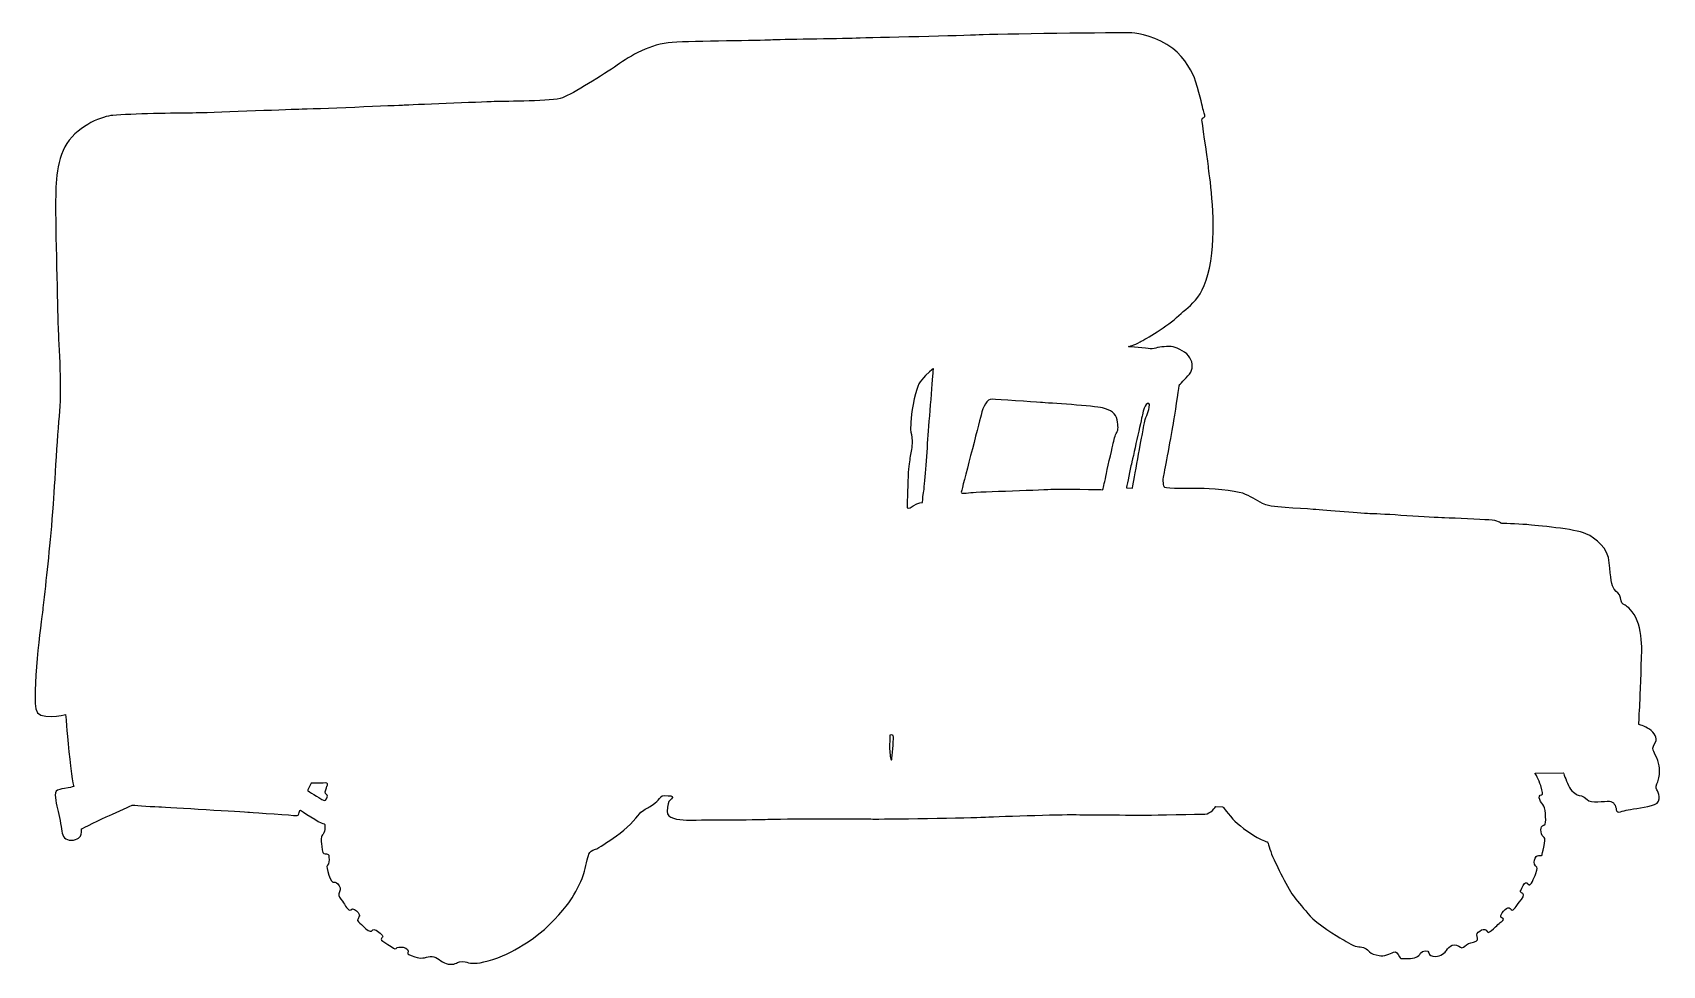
# Model space of a CAD drawing. Header units: centimetres. Extents: x -7.2 to 7.2, y -4.1 to 4.1.
import ezdxf

# ---------------------------------------------------------------- set-up
doc = ezdxf.new("R2010")
doc.units = ezdxf.units.CM
doc.header["$MEASUREMENT"] = 0
doc.layers.add('Camada 1', color=7, linetype='Continuous')

msp = doc.modelspace()

# ---------------------------------------------------------------- linework, layer by layer
at = {"layer": 'Camada 1'}
msp.add_open_spline([(2.68245, 1.32875), (2.70997, 1.32647), (2.73288, 1.33333), (2.74664, 1.33796), (2.74664, 1.33796), (2.76042, 1.34256), (2.84528, 1.35399), (2.88655, 1.34484), (2.88655, 1.34484), (2.92783, 1.33563), (3.00813, 1.29669), (3.03564, 1.24848), (3.03564, 1.24848), (3.06318, 1.20033), (3.06546, 1.14527), (3.03106, 1.10396), (3.03106, 1.10396), (2.99661, 1.06266), (2.94158, 1.00763), (2.94158, 1.00763), (2.94158, 1.00763), (2.94158, 1.00763), (2.91406, 0.81493), (2.89345, 0.69111), (2.89345, 0.69111), (2.87279, 0.56721), (2.81318, 0.24613), (2.80399, 0.20481), (2.80399, 0.20481), (2.7948, 0.16349), (2.79939, 0.10615), (2.81317, 0.09699), (2.81317, 0.09699), (2.82695, 0.08783), (3.05627, 0.08781), (3.12736, 0.09011), (3.12736, 0.09011), (3.19848, 0.09241), (3.437, 0.06947), (3.50349, 0.04653), (3.50349, 0.04653), (3.57006, 0.02359), (3.62279, -0.01081), (3.67782, -0.0452), (3.67782, -0.0452), (3.73285, -0.07965), (4.01035, -0.0865), (4.12735, -0.09571), (4.12735, -0.09571), (4.24435, -0.10486), (4.57225, -0.13468), (4.64567, -0.13468), (4.64567, -0.13468), (4.71909, -0.13468), (5.18695, -0.16908), (5.29014, -0.1714), (5.29014, -0.1714), (5.39335, -0.17365), (5.60436, -0.18741), (5.68461, -0.18971), (5.68461, -0.18971), (5.76491, -0.19201), (5.79237, -0.21953), (5.79237, -0.21953), (5.79237, -0.21953), (5.79237, -0.21953), (5.93461, -0.22416), (6.01944, -0.23101), (6.01944, -0.23101), (6.10432, -0.23792), (6.45066, -0.27001), (6.54239, -0.31131), (6.54239, -0.31131), (6.63415, -0.35261), (6.73964, -0.43746), (6.75109, -0.57052), (6.75109, -0.57052), (6.76257, -0.70353), (6.77175, -0.77467), (6.79467, -0.80446), (6.79467, -0.80446), (6.81761, -0.83428), (6.84055, -0.83655), (6.8497, -0.88013), (6.8497, -0.88013), (6.85891, -0.92371), (6.85891, -0.93519), (6.891, -0.94667), (6.891, -0.94667), (6.9082, -0.95281), (6.96429, -0.99845), (6.99911, -1.08415), (6.99911, -1.08415), (7.02919, -1.15842), (7.03996, -1.26809), (7.03782, -1.3458), (7.03782, -1.3458), (7.03322, -1.51323), (7.02636, -1.7449), (7.02176, -1.81829), (7.02176, -1.81829), (7.01716, -1.89169), (7.01258, -2.00405), (7.01258, -2.00405), (7.01258, -2.00405), (7.01258, -2.00405), (7.06304, -2.01556), (7.10664, -2.04538), (7.10664, -2.04538), (7.15019, -2.07523), (7.17773, -2.12798), (7.16398, -2.1555), (7.16398, -2.1555), (7.1502, -2.18302), (7.12726, -2.20823), (7.13877, -2.23117), (7.13877, -2.23117), (7.15023, -2.25411), (7.1938, -2.33896), (7.19608, -2.39172), (7.19608, -2.39172), (7.19838, -2.4445), (7.1892, -2.48578), (7.18007, -2.51099), (7.18007, -2.51099), (7.17084, -2.5362), (7.15708, -2.56605), (7.17084, -2.58211), (7.17084, -2.58211), (7.18462, -2.59817), (7.22132, -2.68532), (7.15256, -2.71284), (7.15256, -2.71284), (7.08372, -2.74036), (6.96447, -2.75187), (6.91856, -2.75872), (6.91856, -2.75872), (6.87271, -2.7656), (6.81767, -2.80002), (6.8131, -2.76102), (6.8131, -2.76102), (6.8085, -2.72202), (6.79016, -2.68532), (6.75113, -2.68302), (6.75113, -2.68302), (6.71216, -2.68074), (6.58373, -2.70599), (6.55391, -2.66924), (6.55391, -2.66924), (6.52412, -2.63257), (6.47895, -2.63101), (6.47596, -2.63027), (6.47596, -2.63027), (6.4553, -2.62567), (6.40942, -2.59124), (6.38878, -2.54312), (6.38878, -2.54312), (6.36814, -2.49491), (6.3429, -2.43072), (6.3429, -2.43072), (6.3429, -2.43072), (6.3429, -2.43072), (6.09295, -2.4353), (6.09295, -2.4353), (6.09295, -2.4353), (6.09295, -2.4353), (6.1265, -2.49465), (6.14338, -2.54542), (6.14338, -2.54542), (6.16172, -2.60045), (6.16632, -2.62567), (6.15029, -2.62567), (6.15029, -2.62567), (6.13423, -2.62567), (6.12508, -2.64633), (6.13423, -2.66922), (6.13423, -2.66922), (6.14341, -2.69216), (6.16175, -2.70825), (6.17095, -2.72658), (6.17095, -2.72658), (6.18013, -2.74494), (6.18696, -2.78164), (6.18696, -2.82067), (6.18696, -2.82067), (6.18696, -2.85964), (6.19156, -2.88949), (6.17095, -2.89634), (6.17095, -2.89634), (6.15031, -2.90322), (6.14341, -2.91235), (6.14568, -2.93762), (6.14568, -2.93762), (6.14801, -2.96289), (6.14801, -2.98808), (6.16404, -2.99728), (6.16404, -2.99728), (6.1801, -3.00646), (6.18468, -3.01562), (6.17782, -3.05919), (6.17782, -3.05919), (6.17094, -3.10277), (6.15946, -3.13949), (6.15718, -3.15328), (6.15718, -3.15328), (6.15488, -3.16706), (6.1503, -3.16476), (6.13424, -3.16476), (6.13424, -3.16476), (6.11818, -3.16476), (6.10672, -3.16246), (6.09527, -3.18765), (6.09527, -3.18765), (6.08379, -3.21292), (6.07921, -3.23816), (6.09757, -3.25649), (6.09757, -3.25649), (6.11588, -3.27483), (6.11815, -3.27713), (6.09985, -3.32303), (6.09985, -3.32303), (6.08151, -3.36891), (6.0563, -3.43543), (6.04021, -3.42394), (6.04021, -3.42394), (6.02418, -3.41248), (6.01269, -3.39642), (5.99893, -3.41248), (5.99893, -3.41248), (5.98515, -3.42849), (5.96218, -3.4836), (5.96218, -3.4836), (5.96218, -3.4836), (5.96218, -3.4836), (5.9599, -3.48818), (5.97369, -3.49506), (5.97369, -3.49506), (5.98745, -3.50194), (6.00578, -3.518), (5.97369, -3.55472), (5.97369, -3.55472), (5.9416, -3.59139), (5.92784, -3.61436), (5.91633, -3.62812), (5.91633, -3.62812), (5.90487, -3.64188), (5.89114, -3.66021), (5.88193, -3.64415), (5.88193, -3.64415), (5.87278, -3.62812), (5.85672, -3.62579), (5.84065, -3.63494), (5.84065, -3.63494), (5.82459, -3.64415), (5.79935, -3.66936), (5.79477, -3.68542), (5.79477, -3.68542), (5.79019, -3.70148), (5.78099, -3.71294), (5.79937, -3.71751), (5.79937, -3.71751), (5.81775, -3.72208), (5.81543, -3.74275), (5.79937, -3.7496), (5.79937, -3.7496), (5.78331, -3.75653), (5.74664, -3.79548), (5.72367, -3.81617), (5.72367, -3.81617), (5.70076, -3.83678), (5.67554, -3.85747), (5.66864, -3.83908), (5.66864, -3.83908), (5.66179, -3.82072), (5.63885, -3.81387), (5.61821, -3.8253), (5.61821, -3.8253), (5.59755, -3.83678), (5.57463, -3.85282), (5.57691, -3.86888), (5.57691, -3.86888), (5.57919, -3.88494), (5.59525, -3.91018), (5.57, -3.92391), (5.57, -3.92391), (5.54479, -3.93769), (5.50348, -3.93997), (5.48512, -3.95606), (5.48512, -3.95606), (5.46681, -3.97209), (5.44845, -3.99276), (5.43239, -3.979), (5.43239, -3.979), (5.41636, -3.96522), (5.38199, -3.95143), (5.35899, -3.96064), (5.35899, -3.96064), (5.3361, -3.96982), (5.31771, -3.98818), (5.30859, -4.00652), (5.30859, -4.00652), (5.29938, -4.02483), (5.25353, -4.06158), (5.21453, -4.05928), (5.21453, -4.05928), (5.17553, -4.05698), (5.15492, -4.05235), (5.15259, -4.02716), (5.15259, -4.02716), (5.15029, -4.00195), (5.09295, -4.00425), (5.07919, -4.03176), (5.07919, -4.03176), (5.06543, -4.05928), (5.01958, -4.08219), (4.97373, -4.07761), (4.97373, -4.07761), (4.92788, -4.07301), (4.90494, -4.09137), (4.89118, -4.06383), (4.89118, -4.06383), (4.8774, -4.03631), (4.86364, -4.00877), (4.8384, -4.0225), (4.8384, -4.0225), (4.81319, -4.03628), (4.75125, -4.06155), (4.71225, -4.05232), (4.71225, -4.05232), (4.67325, -4.04317), (4.64116, -4.04086), (4.62512, -4.01795), (4.62512, -4.01795), (4.60909, -3.99498), (4.56548, -3.97207), (4.53106, -3.9744), (4.53106, -3.9744), (4.49669, -3.97665), (4.4233, -3.92852), (4.3843, -3.90783), (4.3843, -3.90783), (4.34525, -3.88722), (4.15263, -3.76331), (4.0999, -3.70143), (4.0999, -3.70143), (4.04717, -3.63946), (3.99669, -3.58213), (3.95769, -3.53167), (3.95769, -3.53167), (3.91872, -3.48121), (3.79029, -3.22888), (3.76735, -3.17382), (3.76735, -3.17382), (3.74441, -3.11879), (3.7238, -3.04539), (3.7238, -3.04539), (3.7238, -3.04539), (3.7238, -3.04539), (3.68062, -3.03306), (3.63233, -3.00525), (3.63233, -3.00525), (3.55579, -2.96093), (3.45585, -2.8877), (3.41646, -2.84121), (3.41646, -2.84121), (3.35222, -2.76554), (3.327, -2.73345), (3.327, -2.73345), (3.327, -2.73345), (3.327, -2.73345), (3.26506, -2.73115), (3.26506, -2.73115), (3.26506, -2.73115), (3.26506, -2.73115), (3.21693, -2.79767), (3.16873, -2.79767), (3.16873, -2.79767), (3.1206, -2.79767), (2.70314, -2.80685), (2.66417, -2.80685), (2.66417, -2.80685), (2.6252, -2.80685), (2.10227, -2.80457), (2.00594, -2.80227), (2.00594, -2.80227), (1.90961, -2.79997), (1.27201, -2.82063), (1.20552, -2.82521), (1.20552, -2.82521), (1.13898, -2.82979), (0.27665, -2.84355), (0.22616, -2.84122), (0.22616, -2.84122), (0.1757, -2.83894), (-0.61781, -2.83894), (-0.70499, -2.84355), (-0.70499, -2.84355), (-0.79214, -2.84815), (-1.34944, -2.85046), (-1.42519, -2.85046), (-1.42519, -2.85046), (-1.50083, -2.85046), (-1.60177, -2.8344), (-1.59722, -2.77476), (-1.59722, -2.77476), (-1.59259, -2.7151), (-1.58796, -2.68758), (-1.56968, -2.67385), (-1.56968, -2.67385), (-1.55134, -2.66007), (-1.53756, -2.6417), (-1.56275, -2.63713), (-1.56275, -2.63713), (-1.58796, -2.63255), (-1.64993, -2.63025), (-1.65226, -2.64404), (-1.65226, -2.64404), (-1.65454, -2.6578), (-1.71645, -2.71283), (-1.74627, -2.73119), (-1.74627, -2.73119), (-1.77609, -2.74955), (-1.80824, -2.7541), (-1.84033, -2.79543), (-1.84033, -2.79543), (-1.87242, -2.83676), (-1.9596, -2.93304), (-2.04446, -2.9904), (-2.04446, -2.9904), (-2.12931, -3.04774), (-2.20043, -3.10047), (-2.2325, -3.1097), (-2.2325, -3.1097), (-2.26459, -3.11885), (-2.28065, -3.13028), (-2.28986, -3.15325), (-2.28986, -3.15325), (-2.29904, -3.17616), (-2.31963, -3.2748), (-2.33341, -3.32298), (-2.33341, -3.32298), (-2.34719, -3.37113), (-2.39535, -3.47207), (-2.43895, -3.54089), (-2.43895, -3.54089), (-2.46099, -3.57571), (-2.55574, -3.70633), (-2.68446, -3.82055), (-2.68446, -3.82055), (-2.81032, -3.93252), (-2.9564, -4.00547), (-2.98934, -4.02483), (-2.98934, -4.02483), (-3.05588, -4.06386), (-3.22789, -4.11661), (-3.27832, -4.11892), (-3.27832, -4.11892), (-3.3288, -4.1212), (-3.35629, -4.11892), (-3.37008, -4.11201), (-3.37008, -4.11201), (-3.38386, -4.10516), (-3.43662, -4.10055), (-3.45496, -4.11431), (-3.45496, -4.11431), (-3.47327, -4.12809), (-3.52608, -4.13952), (-3.5696, -4.11661), (-3.5696, -4.11661), (-3.61318, -4.09367), (-3.64987, -4.05467), (-3.69578, -4.06158), (-3.69578, -4.06158), (-3.74163, -4.06843), (-3.78061, -4.08449), (-3.83111, -4.06386), (-3.83111, -4.06386), (-3.88151, -4.04322), (-3.90218, -4.04092), (-3.89297, -4.02716), (-3.89297, -4.02716), (-3.88382, -4.01338), (-3.8999, -3.98358), (-3.93432, -3.97901), (-3.93432, -3.97901), (-3.96872, -3.97443), (-3.98703, -3.97668), (-3.99853, -3.98819), (-3.99853, -3.98819), (-4.00999, -3.99965), (-4.02605, -3.98128), (-4.06965, -3.95377), (-4.06965, -3.95377), (-4.11323, -3.92623), (-4.13154, -3.92162), (-4.12926, -3.90562), (-4.12926, -3.90562), (-4.12698, -3.88959), (-4.10402, -3.88959), (-4.12238, -3.8712), (-4.12238, -3.8712), (-4.14072, -3.85284), (-4.18429, -3.80926), (-4.20263, -3.82532), (-4.20263, -3.82532), (-4.22097, -3.84138), (-4.23245, -3.84368), (-4.2646, -3.81386), (-4.2646, -3.81386), (-4.29669, -3.78404), (-4.31963, -3.76798), (-4.33109, -3.75189), (-4.33109, -3.75189), (-4.34255, -3.73586), (-4.34255, -3.74959), (-4.33339, -3.72668), (-4.33339, -3.72668), (-4.33339, -3.72668), (-4.32418, -3.70374), (-4.32418, -3.70374), (-4.32418, -3.70374), (-4.32418, -3.70374), (-4.31503, -3.69686), (-4.33339, -3.67165), (-4.33339, -3.67165), (-4.35175, -3.64641), (-4.37927, -3.6281), (-4.39991, -3.64641), (-4.39991, -3.64641), (-4.42057, -3.66475), (-4.45267, -3.60053), (-4.47328, -3.57074), (-4.47328, -3.57074), (-4.49394, -3.54092), (-4.51228, -3.52716), (-4.50543, -3.50417), (-4.50543, -3.50417), (-4.4985, -3.48128), (-4.48246, -3.46059), (-4.50083, -3.43305), (-4.50083, -3.43305), (-4.51917, -3.40553), (-4.53523, -3.40096), (-4.54671, -3.40096), (-4.54671, -3.40096), (-4.54671, -3.40096), (-4.55811, -3.40097), (-4.55811, -3.40097), (-4.55811, -3.40097), (-4.55811, -3.40097), (-4.57875, -3.38721), (-4.59251, -3.33906), (-4.59251, -3.33906), (-4.60629, -3.29088), (-4.62005, -3.26336), (-4.60629, -3.24958), (-4.60629, -3.24958), (-4.59251, -3.23582), (-4.59026, -3.21288), (-4.59251, -3.18076), (-4.59251, -3.18076), (-4.59484, -3.14864), (-4.59939, -3.15324), (-4.61545, -3.15094), (-4.61545, -3.15094), (-4.63151, -3.14864), (-4.64527, -3.15552), (-4.65215, -3.11419), (-4.65215, -3.11419), (-4.65906, -3.07291), (-4.66136, -3.05), (-4.66136, -3.01788), (-4.66136, -3.01788), (-4.66136, -2.98573), (-4.64988, -2.98803), (-4.64302, -2.9743), (-4.64302, -2.9743), (-4.63611, -2.96052), (-4.62924, -2.94215), (-4.62924, -2.91927), (-4.62924, -2.91927), (-4.62924, -2.89633), (-4.62694, -2.88024), (-4.6476, -2.88024), (-4.6476, -2.88024), (-4.66821, -2.88024), (-4.84479, -2.76329), (-4.84479, -2.76329), (-4.84479, -2.76329), (-4.84479, -2.76329), (-4.8563, -2.76554), (-4.8563, -2.78387), (-4.8563, -2.78387), (-4.8563, -2.80223), (-4.87008, -2.81602), (-4.88612, -2.81141), (-4.88612, -2.81141), (-4.90216, -2.8068), (-5.24617, -2.78617), (-5.29665, -2.78159), (-5.29665, -2.78159), (-5.34713, -2.77701), (-6.00534, -2.73801), (-6.09934, -2.73344), (-6.09934, -2.73344), (-6.1934, -2.72884), (-6.33561, -2.71741), (-6.33561, -2.71741), (-6.33561, -2.71741), (-6.33561, -2.71741), (-6.47094, -2.78162), (-6.53743, -2.80914), (-6.53743, -2.80914), (-6.60397, -2.83671), (-6.78513, -2.92841), (-6.78513, -2.92841), (-6.78513, -2.92841), (-6.78513, -2.92841), (-6.78285, -2.95138), (-6.78741, -2.97429), (-6.78741, -2.97429), (-6.79201, -2.99723), (-6.81956, -3.02932), (-6.87459, -3.02932), (-6.87459, -3.02932), (-6.92962, -3.02932), (-6.95484, -2.99723), (-6.95944, -2.94907), (-6.95944, -2.94907), (-6.96404, -2.90089), (-6.98465, -2.81371), (-6.99841, -2.7518), (-6.99841, -2.7518), (-7.01217, -2.68989), (-7.03286, -2.60271), (-6.99841, -2.58665), (-6.99841, -2.58665), (-6.96404, -2.57062), (-6.95711, -2.57747), (-6.9044, -2.56601), (-6.9044, -2.56601), (-6.87085, -2.55868), (-6.85392, -2.55225), (-6.85392, -2.55225), (-6.85392, -2.55225), (-6.85392, -2.55225), (-6.86543, -2.50179), (-6.87458, -2.44213), (-6.87458, -2.44213), (-6.8803, -2.40501), (-6.91355, -2.09576), (-6.91813, -2.01549), (-6.91813, -2.01549), (-6.92271, -1.93522), (-6.92728, -1.91458), (-6.92728, -1.91458), (-6.92728, -1.91458), (-6.92728, -1.91458), (-7.17728, -1.97623), (-7.19107, -1.86412), (-7.19107, -1.86412), (-7.21845, -1.64004), (-7.13088, -1.00727), (-7.12686, -0.96983), (-7.12686, -0.96983), (-7.0986, -0.70993), (-7.06894, -0.46953), (-7.04198, -0.11853), (-7.04198, -0.11853), (-7.03052, 0.03056), (-7.0007, 0.55812), (-6.98009, 0.77605), (-6.98009, 0.77605), (-6.95943, 0.99396), (-6.99155, 1.44127), (-6.99385, 1.54675), (-6.99385, 1.54675), (-6.99617, 1.65218), (-7.0168, 2.43667), (-7.0145, 2.63161), (-7.0145, 2.63161), (-7.01336, 2.72366), (-7.01619, 2.99576), (-6.91533, 3.14742), (-6.91533, 3.14742), (-6.80222, 3.31715), (-6.59365, 3.39044), (-6.50763, 3.39774), (-6.50763, 3.39774), (-6.34483, 3.4115), (-5.94573, 3.4184), (-5.80125, 3.4184), (-5.80125, 3.4184), (-5.65677, 3.4184), (-4.97787, 3.44822), (-4.85862, 3.45049), (-4.85862, 3.45049), (-4.73935, 3.45277), (-3.96644, 3.48489), (-3.92517, 3.48721), (-3.92517, 3.48721), (-3.88387, 3.48951), (-3.2417, 3.51473), (-3.1293, 3.51933), (-3.1293, 3.51933), (-3.01696, 3.52388), (-2.61331, 3.51933), (-2.52385, 3.5537), (-2.52385, 3.5537), (-2.43437, 3.58815), (-2.1569, 3.76018), (-2.0399, 3.84273), (-2.0399, 3.84273), (-1.92293, 3.92531), (-1.74402, 4.03312), (-1.5514, 4.04458), (-1.5514, 4.04458), (-1.35876, 4.05609), (-0.75553, 4.06064), (-0.67986, 4.06524), (-0.67986, 4.06524), (-0.60414, 4.06982), (-0.07899, 4.0767), (0.07698, 4.0813), (0.07698, 4.0813), (0.23295, 4.08585), (1.03797, 4.10419), (1.1687, 4.11112), (1.1687, 4.11112), (1.2994, 4.11797), (2.42092, 4.13173), (2.52186, 4.12946), (2.52186, 4.12946), (2.57763, 4.12816), (2.74922, 4.09072), (2.88251, 3.9901), (2.88251, 3.9901), (2.99033, 3.90879), (3.06661, 3.77034), (3.08608, 3.70049), (3.08608, 3.70049), (3.12966, 3.54452), (3.14572, 3.478), (3.15487, 3.4413), (3.15487, 3.4413), (3.16408, 3.4046), (3.17553, 3.38627), (3.1572, 3.37936), (3.1572, 3.37936), (3.13884, 3.37248), (3.14114, 3.35642), (3.14114, 3.35642), (3.14114, 3.35642), (3.14114, 3.35642), (3.18702, 3.04448), (3.19848, 2.94356), (3.19848, 2.94356), (3.20536, 2.88292), (3.26656, 2.50343), (3.22991, 2.17698), (3.22991, 2.17698), (3.18488, 1.77656), (3.03795, 1.71867), (2.93707, 1.62231), (2.93707, 1.62231), (2.83616, 1.52598), (2.64346, 1.41588), (2.59301, 1.38837), (2.59301, 1.38837), (2.54258, 1.36085), (2.4921, 1.34704), (2.4921, 1.34704), (2.4921, 1.34704), (2.4921, 1.34704), (2.65494, 1.33105), (2.68245, 1.32875)], degree=3, knots=[0, 0, 0, 0, 0.00512821, 0.00512821, 0.00512821, 0.00512821, 0.01025641, 0.01025641, 0.01025641, 0.01025641, 0.01538462, 0.01538462, 0.01538462, 0.01538462, 0.02051282, 0.02051282, 0.02051282, 0.02051282, 0.02564103, 0.02564103, 0.02564103, 0.02564103, 0.03076923, 0.03076923, 0.03076923, 0.03076923, 0.03589744, 0.03589744, 0.03589744, 0.03589744, 0.04102564, 0.04102564, 0.04102564, 0.04102564, 0.04615385, 0.04615385, 0.04615385, 0.04615385, 0.05128205, 0.05128205, 0.05128205, 0.05128205, 0.05641026, 0.05641026, 0.05641026, 0.05641026, 0.06153846, 0.06153846, 0.06153846, 0.06153846, 0.06666667, 0.06666667, 0.06666667, 0.06666667, 0.07179487, 0.07179487, 0.07179487, 0.07179487, 0.07692308, 0.07692308, 0.07692308, 0.07692308, 0.08205128, 0.08205128, 0.08205128, 0.08205128, 0.08717949, 0.08717949, 0.08717949, 0.08717949, 0.09230769, 0.09230769, 0.09230769, 0.09230769, 0.0974359, 0.0974359, 0.0974359, 0.0974359, 0.1025641, 0.1025641, 0.1025641, 0.1025641, 0.10769231, 0.10769231, 0.10769231, 0.10769231, 0.11282051, 0.11282051, 0.11282051, 0.11282051, 0.11794872, 0.11794872, 0.11794872, 0.11794872, 0.12307692, 0.12307692, 0.12307692, 0.12307692, 0.12820513, 0.12820513, 0.12820513, 0.12820513, 0.13333333, 0.13333333, 0.13333333, 0.13333333, 0.13846154, 0.13846154, 0.13846154, 0.13846154, 0.14358974, 0.14358974, 0.14358974, 0.14358974, 0.14871795, 0.14871795, 0.14871795, 0.14871795, 0.15384615, 0.15384615, 0.15384615, 0.15384615, 0.15897436, 0.15897436, 0.15897436, 0.15897436, 0.16410256, 0.16410256, 0.16410256, 0.16410256, 0.16923077, 0.16923077, 0.16923077, 0.16923077, 0.17435897, 0.17435897, 0.17435897, 0.17435897, 0.17948718, 0.17948718, 0.17948718, 0.17948718, 0.18461538, 0.18461538, 0.18461538, 0.18461538, 0.18974359, 0.18974359, 0.18974359, 0.18974359, 0.19487179, 0.19487179, 0.19487179, 0.19487179, 0.2, 0.2, 0.2, 0.2, 0.20512821, 0.20512821, 0.20512821, 0.20512821, 0.21025641, 0.21025641, 0.21025641, 0.21025641, 0.21538462, 0.21538462, 0.21538462, 0.21538462, 0.22051282, 0.22051282, 0.22051282, 0.22051282, 0.22564103, 0.22564103, 0.22564103, 0.22564103, 0.23076923, 0.23076923, 0.23076923, 0.23076923, 0.23589744, 0.23589744, 0.23589744, 0.23589744, 0.24102564, 0.24102564, 0.24102564, 0.24102564, 0.24615385, 0.24615385, 0.24615385, 0.24615385, 0.25128205, 0.25128205, 0.25128205, 0.25128205, 0.25641026, 0.25641026, 0.25641026, 0.25641026, 0.26153846, 0.26153846, 0.26153846, 0.26153846, 0.26666667, 0.26666667, 0.26666667, 0.26666667, 0.27179487, 0.27179487, 0.27179487, 0.27179487, 0.27692308, 0.27692308, 0.27692308, 0.27692308, 0.28205128, 0.28205128, 0.28205128, 0.28205128, 0.28717949, 0.28717949, 0.28717949, 0.28717949, 0.29230769, 0.29230769, 0.29230769, 0.29230769, 0.2974359, 0.2974359, 0.2974359, 0.2974359, 0.3025641, 0.3025641, 0.3025641, 0.3025641, 0.30769231, 0.30769231, 0.30769231, 0.30769231, 0.31282051, 0.31282051, 0.31282051, 0.31282051, 0.31794872, 0.31794872, 0.31794872, 0.31794872, 0.32307692, 0.32307692, 0.32307692, 0.32307692, 0.32820513, 0.32820513, 0.32820513, 0.32820513, 0.33333333, 0.33333333, 0.33333333, 0.33333333, 0.33846154, 0.33846154, 0.33846154, 0.33846154, 0.34358974, 0.34358974, 0.34358974, 0.34358974, 0.34871795, 0.34871795, 0.34871795, 0.34871795, 0.35384615, 0.35384615, 0.35384615, 0.35384615, 0.35897436, 0.35897436, 0.35897436, 0.35897436, 0.36410256, 0.36410256, 0.36410256, 0.36410256, 0.36923077, 0.36923077, 0.36923077, 0.36923077, 0.37435897, 0.37435897, 0.37435897, 0.37435897, 0.37948718, 0.37948718, 0.37948718, 0.37948718, 0.38461538, 0.38461538, 0.38461538, 0.38461538, 0.38974359, 0.38974359, 0.38974359, 0.38974359, 0.39487179, 0.39487179, 0.39487179, 0.39487179, 0.4, 0.4, 0.4, 0.4, 0.40512821, 0.40512821, 0.40512821, 0.40512821, 0.41025641, 0.41025641, 0.41025641, 0.41025641, 0.41538462, 0.41538462, 0.41538462, 0.41538462, 0.42051282, 0.42051282, 0.42051282, 0.42051282, 0.42564103, 0.42564103, 0.42564103, 0.42564103, 0.43076923, 0.43076923, 0.43076923, 0.43076923, 0.43589744, 0.43589744, 0.43589744, 0.43589744, 0.44102564, 0.44102564, 0.44102564, 0.44102564, 0.44615385, 0.44615385, 0.44615385, 0.44615385, 0.45128205, 0.45128205, 0.45128205, 0.45128205, 0.45641026, 0.45641026, 0.45641026, 0.45641026, 0.46153846, 0.46153846, 0.46153846, 0.46153846, 0.46666667, 0.46666667, 0.46666667, 0.46666667, 0.47179487, 0.47179487, 0.47179487, 0.47179487, 0.47692308, 0.47692308, 0.47692308, 0.47692308, 0.48205128, 0.48205128, 0.48205128, 0.48205128, 0.48717949, 0.48717949, 0.48717949, 0.48717949, 0.49230769, 0.49230769, 0.49230769, 0.49230769, 0.4974359, 0.4974359, 0.4974359, 0.4974359, 0.5025641, 0.5025641, 0.5025641, 0.5025641, 0.50769231, 0.50769231, 0.50769231, 0.50769231, 0.51282051, 0.51282051, 0.51282051, 0.51282051, 0.51794872, 0.51794872, 0.51794872, 0.51794872, 0.52307692, 0.52307692, 0.52307692, 0.52307692, 0.52820513, 0.52820513, 0.52820513, 0.52820513, 0.53333333, 0.53333333, 0.53333333, 0.53333333, 0.53846154, 0.53846154, 0.53846154, 0.53846154, 0.54358974, 0.54358974, 0.54358974, 0.54358974, 0.54871795, 0.54871795, 0.54871795, 0.54871795, 0.55384615, 0.55384615, 0.55384615, 0.55384615, 0.55897436, 0.55897436, 0.55897436, 0.55897436, 0.56410256, 0.56410256, 0.56410256, 0.56410256, 0.56923077, 0.56923077, 0.56923077, 0.56923077, 0.57435897, 0.57435897, 0.57435897, 0.57435897, 0.57948718, 0.57948718, 0.57948718, 0.57948718, 0.58461538, 0.58461538, 0.58461538, 0.58461538, 0.58974359, 0.58974359, 0.58974359, 0.58974359, 0.59487179, 0.59487179, 0.59487179, 0.59487179, 0.6, 0.6, 0.6, 0.6, 0.60512821, 0.60512821, 0.60512821, 0.60512821, 0.61025641, 0.61025641, 0.61025641, 0.61025641, 0.61538462, 0.61538462, 0.61538462, 0.61538462, 0.62051282, 0.62051282, 0.62051282, 0.62051282, 0.62564103, 0.62564103, 0.62564103, 0.62564103, 0.63076923, 0.63076923, 0.63076923, 0.63076923, 0.63589744, 0.63589744, 0.63589744, 0.63589744, 0.64102564, 0.64102564, 0.64102564, 0.64102564, 0.64615385, 0.64615385, 0.64615385, 0.64615385, 0.65128205, 0.65128205, 0.65128205, 0.65128205, 0.65641026, 0.65641026, 0.65641026, 0.65641026, 0.66153846, 0.66153846, 0.66153846, 0.66153846, 0.66666667, 0.66666667, 0.66666667, 0.66666667, 0.67179487, 0.67179487, 0.67179487, 0.67179487, 0.67692308, 0.67692308, 0.67692308, 0.67692308, 0.68205128, 0.68205128, 0.68205128, 0.68205128, 0.68717949, 0.68717949, 0.68717949, 0.68717949, 0.69230769, 0.69230769, 0.69230769, 0.69230769, 0.6974359, 0.6974359, 0.6974359, 0.6974359, 0.7025641, 0.7025641, 0.7025641, 0.7025641, 0.70769231, 0.70769231, 0.70769231, 0.70769231, 0.71282051, 0.71282051, 0.71282051, 0.71282051, 0.71794872, 0.71794872, 0.71794872, 0.71794872, 0.72307692, 0.72307692, 0.72307692, 0.72307692, 0.72820513, 0.72820513, 0.72820513, 0.72820513, 0.73333333, 0.73333333, 0.73333333, 0.73333333, 0.73846154, 0.73846154, 0.73846154, 0.73846154, 0.74358974, 0.74358974, 0.74358974, 0.74358974, 0.74871795, 0.74871795, 0.74871795, 0.74871795, 0.75384615, 0.75384615, 0.75384615, 0.75384615, 0.75897436, 0.75897436, 0.75897436, 0.75897436, 0.76410256, 0.76410256, 0.76410256, 0.76410256, 0.76923077, 0.76923077, 0.76923077, 0.76923077, 0.77435897, 0.77435897, 0.77435897, 0.77435897, 0.77948718, 0.77948718, 0.77948718, 0.77948718, 0.78461538, 0.78461538, 0.78461538, 0.78461538, 0.78974359, 0.78974359, 0.78974359, 0.78974359, 0.79487179, 0.79487179, 0.79487179, 0.79487179, 0.8, 0.8, 0.8, 0.8, 0.80512821, 0.80512821, 0.80512821, 0.80512821, 0.81025641, 0.81025641, 0.81025641, 0.81025641, 0.81538462, 0.81538462, 0.81538462, 0.81538462, 0.82051282, 0.82051282, 0.82051282, 0.82051282, 0.82564103, 0.82564103, 0.82564103, 0.82564103, 0.83076923, 0.83076923, 0.83076923, 0.83076923, 0.83589744, 0.83589744, 0.83589744, 0.83589744, 0.84102564, 0.84102564, 0.84102564, 0.84102564, 0.84615385, 0.84615385, 0.84615385, 0.84615385, 0.85128205, 0.85128205, 0.85128205, 0.85128205, 0.85641026, 0.85641026, 0.85641026, 0.85641026, 0.86153846, 0.86153846, 0.86153846, 0.86153846, 0.86666667, 0.86666667, 0.86666667, 0.86666667, 0.87179487, 0.87179487, 0.87179487, 0.87179487, 0.87692308, 0.87692308, 0.87692308, 0.87692308, 0.88205128, 0.88205128, 0.88205128, 0.88205128, 0.88717949, 0.88717949, 0.88717949, 0.88717949, 0.89230769, 0.89230769, 0.89230769, 0.89230769, 0.8974359, 0.8974359, 0.8974359, 0.8974359, 0.9025641, 0.9025641, 0.9025641, 0.9025641, 0.90769231, 0.90769231, 0.90769231, 0.90769231, 0.91282051, 0.91282051, 0.91282051, 0.91282051, 0.91794872, 0.91794872, 0.91794872, 0.91794872, 0.92307692, 0.92307692, 0.92307692, 0.92307692, 0.92820513, 0.92820513, 0.92820513, 0.92820513, 0.93333333, 0.93333333, 0.93333333, 0.93333333, 0.93846154, 0.93846154, 0.93846154, 0.93846154, 0.94358974, 0.94358974, 0.94358974, 0.94358974, 0.94871795, 0.94871795, 0.94871795, 0.94871795, 0.95384615, 0.95384615, 0.95384615, 0.95384615, 0.95897436, 0.95897436, 0.95897436, 0.95897436, 0.96410256, 0.96410256, 0.96410256, 0.96410256, 0.96923077, 0.96923077, 0.96923077, 0.96923077, 0.97435897, 0.97435897, 0.97435897, 0.97435897, 0.97948718, 0.97948718, 0.97948718, 0.97948718, 0.98461538, 0.98461538, 0.98461538, 0.98461538, 0.98974359, 0.98974359, 0.98974359, 0.98974359, 1, 1, 1, 1], dxfattribs=at)
at = {"layer": 'Camada 1', "color": 7}
for points, knots in [([(0.52885, -0.07963), (0.52885, -0.07963), (0.53345, 0.0947), (0.53803, 0.19562), (0.53803, 0.19562), (0.54261, 0.29654), (0.55181, 0.33328), (0.55637, 0.37458), (0.55637, 0.37458), (0.56097, 0.41586), (0.57473, 0.45255), (0.57473, 0.50759), (0.57473, 0.50759), (0.57473, 0.56265), (0.56095, 0.57643), (0.56095, 0.61308), (0.56095, 0.61308), (0.56095, 0.6498), (0.56095, 0.74614), (0.59304, 0.88375), (0.59304, 0.88375), (0.62516, 1.02139), (0.63889, 1.03054), (0.69393, 1.09018), (0.69393, 1.09018), (0.74896, 1.14984), (0.76277, 1.14984), (0.76277, 1.14984), (0.76277, 1.14984), (0.76277, 1.14984), (0.73068, 0.75074), (0.71692, 0.56265), (0.71692, 0.56265), (0.70316, 0.37458), (0.6848, 0.11307), (0.67562, 0.05343), (0.67562, 0.05343), (0.66641, -0.00623), (0.66641, -0.03375), (0.66641, -0.03375), (0.66641, -0.03375), (0.66641, -0.03375), (0.62974, -0.03375), (0.58386, -0.06587), (0.58386, -0.06587), (0.538, -0.09799), (0.52885, -0.07963), (0.52885, -0.07963)], [0, 0, 0, 0, 0.07692308, 0.07692308, 0.07692308, 0.07692308, 0.15384615, 0.15384615, 0.15384615, 0.15384615, 0.23076923, 0.23076923, 0.23076923, 0.23076923, 0.30769231, 0.30769231, 0.30769231, 0.30769231, 0.38461538, 0.38461538, 0.38461538, 0.38461538, 0.46153846, 0.46153846, 0.46153846, 0.46153846, 0.53846154, 0.53846154, 0.53846154, 0.53846154, 0.61538462, 0.61538462, 0.61538462, 0.61538462, 0.69230769, 0.69230769, 0.69230769, 0.69230769, 0.76923077, 0.76923077, 0.76923077, 0.76923077, 0.84615385, 0.84615385, 0.84615385, 0.84615385, 1, 1, 1, 1]), ([(2.35217, 0.47319), (2.34069, 0.42273), (2.30174, 0.25528), (2.29028, 0.19562), (2.29028, 0.19562), (2.27877, 0.13598), (2.26271, 0.07862), (2.26271, 0.07862), (2.26271, 0.07862), (2.26271, 0.07862), (1.87054, 0.08783), (1.82009, 0.08325), (1.82009, 0.08325), (1.76966, 0.07862), (1.15956, 0.06031), (1.09534, 0.05343), (1.09534, 0.05343), (1.03107, 0.04652), (1.00356, 0.03965), (1.01049, 0.06489), (1.01049, 0.06489), (1.01734, 0.09013), (1.16416, 0.65899), (1.18477, 0.73926), (1.18477, 0.73926), (1.20543, 0.81956), (1.23295, 0.88378), (1.28338, 0.88147), (1.28338, 0.88147), (1.33389, 0.87919), (1.6435, 0.85623), (1.71232, 0.85168), (1.71232, 0.85168), (1.78111, 0.84708), (2.18934, 0.82186), (2.26046, 0.8035), (2.26046, 0.8035), (2.33158, 0.78514), (2.38201, 0.75532), (2.39116, 0.69798), (2.39116, 0.69798), (2.40037, 0.64062), (2.40267, 0.6108), (2.38658, 0.58558), (2.38658, 0.58558), (2.37053, 0.56035), (2.36363, 0.52368), (2.35217, 0.47319)], [0, 0, 0, 0, 0.07692308, 0.07692308, 0.07692308, 0.07692308, 0.15384615, 0.15384615, 0.15384615, 0.15384615, 0.23076923, 0.23076923, 0.23076923, 0.23076923, 0.30769231, 0.30769231, 0.30769231, 0.30769231, 0.38461538, 0.38461538, 0.38461538, 0.38461538, 0.46153846, 0.46153846, 0.46153846, 0.46153846, 0.53846154, 0.53846154, 0.53846154, 0.53846154, 0.61538462, 0.61538462, 0.61538462, 0.61538462, 0.69230769, 0.69230769, 0.69230769, 0.69230769, 0.76923077, 0.76923077, 0.76923077, 0.76923077, 0.84615385, 0.84615385, 0.84615385, 0.84615385, 1, 1, 1, 1]), ([(2.61361, 0.57413), (2.60215, 0.51216), (2.52648, 0.09243), (2.52648, 0.09243), (2.52648, 0.09243), (2.52648, 0.09243), (2.47372, 0.09471), (2.47372, 0.09471), (2.47372, 0.09471), (2.47372, 0.09471), (2.49666, 0.22089), (2.51272, 0.28968), (2.51272, 0.28968), (2.52878, 0.35852), (2.60445, 0.69571), (2.61361, 0.74384), (2.61361, 0.74384), (2.62282, 0.79205), (2.63425, 0.81956), (2.64801, 0.83332), (2.64801, 0.83332), (2.66179, 0.8471), (2.68704, 0.85396), (2.67553, 0.80811), (2.67553, 0.80811), (2.66407, 0.76223), (2.63886, 0.70945), (2.63198, 0.67045), (2.63198, 0.67045), (2.62512, 0.63147), (2.62512, 0.63605), (2.61361, 0.57413)], [0, 0, 0, 0, 0.11111111, 0.11111111, 0.11111111, 0.11111111, 0.22222222, 0.22222222, 0.22222222, 0.22222222, 0.33333333, 0.33333333, 0.33333333, 0.33333333, 0.44444444, 0.44444444, 0.44444444, 0.44444444, 0.55555556, 0.55555556, 0.55555556, 0.55555556, 0.66666667, 0.66666667, 0.66666667, 0.66666667, 0.77777778, 0.77777778, 0.77777778, 0.77777778, 1, 1, 1, 1]), ([(0.40958, -2.11649), (0.4073, -2.15091), (0.39807, -2.28855), (0.39357, -2.31376), (0.39357, -2.31376), (0.38894, -2.33897), (0.37751, -2.27706), (0.37521, -2.23806), (0.37521, -2.23806), (0.37291, -2.19909), (0.37751, -2.09817), (0.37751, -2.09817), (0.37751, -2.09817), (0.37751, -2.09817), (0.41159, -2.0844), (0.40958, -2.11649)], [0, 0, 0, 0, 0.2, 0.2, 0.2, 0.2, 0.4, 0.4, 0.4, 0.4, 0.6, 0.6, 0.6, 0.6, 1, 1, 1, 1]), ([(-4.6155, -2.56377), (-4.62465, -2.59129), (-4.63156, -2.61423), (-4.6155, -2.62343), (-4.6155, -2.62343), (-4.59944, -2.63261), (-4.60632, -2.64174), (-4.6155, -2.66243), (-4.6155, -2.66243), (-4.62465, -2.68304), (-4.63386, -2.67621), (-4.6545, -2.66698), (-4.6545, -2.66698), (-4.67516, -2.65783), (-4.78293, -2.58903), (-4.78293, -2.58903), (-4.78293, -2.58903), (-4.78293, -2.58903), (-4.75078, -2.52479), (-4.75078, -2.52479), (-4.75078, -2.52479), (-4.75078, -2.52479), (-4.67741, -2.52479), (-4.64304, -2.52246), (-4.64304, -2.52246), (-4.60859, -2.52021), (-4.60404, -2.52246), (-4.60632, -2.54082), (-4.60632, -2.54082), (-4.6086, -2.55918), (-4.60632, -2.53623), (-4.6155, -2.56377)], [0, 0, 0, 0, 0.11111111, 0.11111111, 0.11111111, 0.11111111, 0.22222222, 0.22222222, 0.22222222, 0.22222222, 0.33333333, 0.33333333, 0.33333333, 0.33333333, 0.44444444, 0.44444444, 0.44444444, 0.44444444, 0.55555556, 0.55555556, 0.55555556, 0.55555556, 0.66666667, 0.66666667, 0.66666667, 0.66666667, 0.77777778, 0.77777778, 0.77777778, 0.77777778, 1, 1, 1, 1])]:
    msp.add_open_spline(points, degree=3, knots=knots, dxfattribs=at)

doc.saveas('drawing.dxf')
